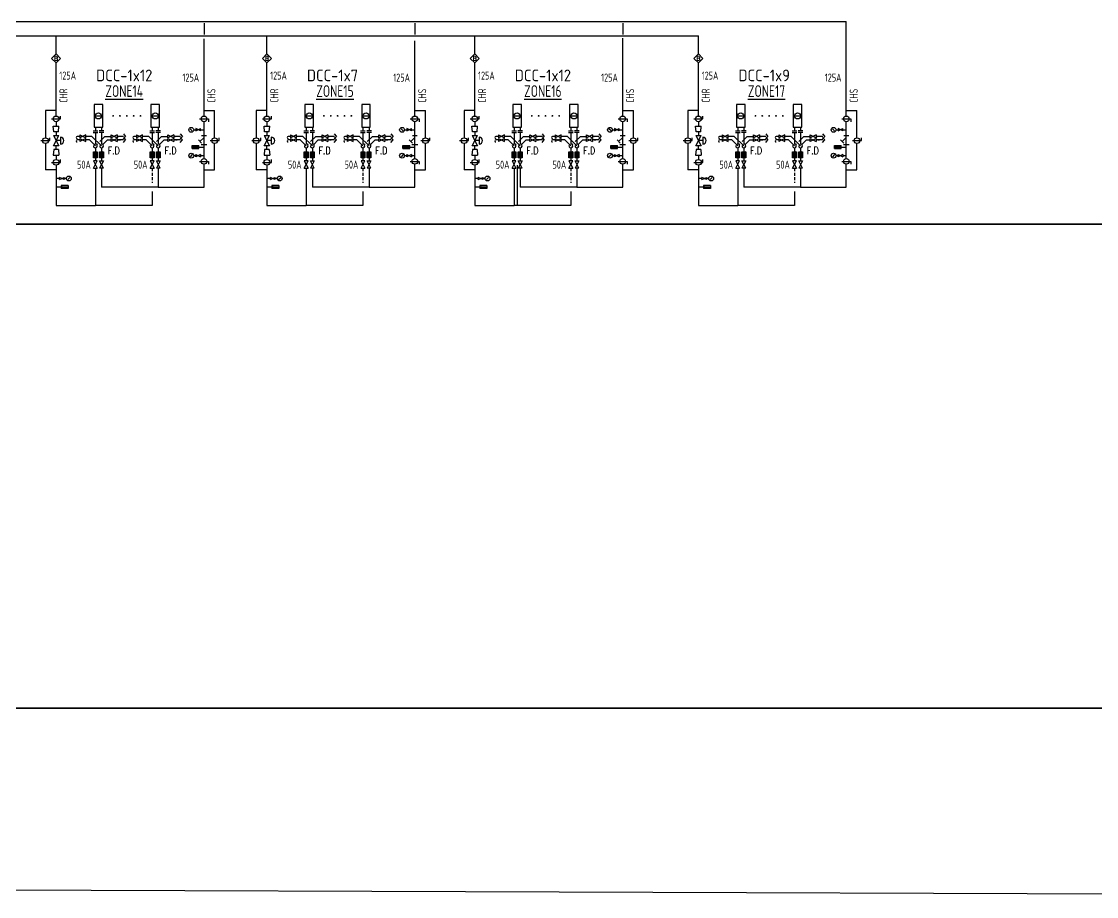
# Model space of a CAD drawing. Header units: millimetres. Extents: x 4929 to 7191, y -208 to 1486.
# Drawn here: x 5781.1 to 6239.9, y -208.4 to 165 of the extents above; entities that cross this region are included whole.
import ezdxf
from ezdxf.enums import TextEntityAlignment as Align

# ---------------------------------------------------------------- set-up
doc = ezdxf.new("R2010")
doc.units = ezdxf.units.MM
doc.linetypes.add('HIDDEN', pattern=[9.525, 6.35, -3.175])
doc.linetypes.add('HIDDEN2', pattern=[0.1875, 0.125, -0.0625])
for name, color, linetype in [('0-CHR-中溫', 30, 'Continuous'), ('0-CHS-中溫', 3, 'Continuous'), ('A-DETL-01', 1, 'Continuous'), ('M-CEQPM-TEXT', 3, 'Continuous'), ('M-CPIPE-TEXT', 3, 'Continuous'), ('M-CPIPE-VAVE', 2, 'Continuous'), ('M-CWTR-PIPE', 130, 'Continuous'), ('M-HVAC-CMAH', 3, 'Continuous'), ('M-PIPE-CHWR20', 110, 'Continuous'), ('U-PCW-VALVE', 2, 'Continuous')]:
    doc.layers.add(name, color=color, linetype=linetype)
doc.styles.add('AA-TXT', font='isocp.shx', dxfattribs={"bigfont": 'chineset.shx'})
doc.styles.add('STDTEXT', font='simplex.shx', dxfattribs={"bigfont": 'china.shx'})

# ---------------------------------------------------------------- blocks, each defined once
blk = doc.blocks.new('DIM3')
blk.add_solid([(40, -6.7), (40, 6.7), (0, 0)])
blk = doc.blocks.new('DCC PIPE')
at = {"layer": 'U-PCW-VALVE'}
h = blk.add_hatch(dxfattribs=at)
h.set_pattern_fill('ANSI37', color=256, scale=2.66144, angle=90, style=0)
h.set_pattern_definition([(135, (188.80367, -130.49455), (-0.2352403, -0.2352403), []), (225, (188.80367, -130.49455), (0.2352403, -0.2352403), [])])
h.paths.add_polyline_path([(-0.67, 3.67), (-0.67, 5.8), (0.67, 5.8), (0.67, 3.67)])
h = blk.add_hatch(dxfattribs=at)
h.set_pattern_fill('ANSI37', color=256, scale=2.66144, angle=90, style=0)
h.set_pattern_definition([(135, (190.9487, -130.49455), (-0.2352403, -0.2352403), []), (225, (190.9487, -130.49455), (0.2352403, -0.2352403), [])])
h.paths.add_polyline_path([(1.48, 3.67), (1.48, 5.8), (2.81, 5.8), (2.81, 3.67)])
h = blk.add_hatch(dxfattribs=at)
h.set_pattern_fill('ANSI37', color=256, scale=2.66144, angle=90, style=0)
h.set_pattern_definition([(135, (208.65864, -130.49455), (-0.2352403, -0.2352403), []), (225, (208.65864, -130.49455), (0.2352403, -0.2352403), [])])
h.paths.add_polyline_path([(19.19, 3.67), (19.19, 5.8), (20.52, 5.8), (20.52, 3.67)])
h = blk.add_hatch(dxfattribs=at)
h.set_pattern_fill('ANSI37', color=256, scale=2.66144, angle=90, style=0)
h.set_pattern_definition([(135, (210.80367, -130.49455), (-0.2352403, -0.2352403), []), (225, (210.80367, -130.49455), (0.2352403, -0.2352403), [])])
h.paths.add_polyline_path([(21.33, 3.67), (21.33, 5.8), (22.67, 5.8), (22.67, 3.67)])
at = {"layer": '0-CHR-中溫', "ltscale": 1000}
for p, q in [((0, 12.53), (0, 8.51)), ((19.85, 12.53), (19.85, 8.51)), ((0, 7.18), (0, 5.8)), ((19.85, 7.18), (19.85, 5.8)), ((0, 3.67), (0, 2.67)), ((19.85, 3.67), (19.85, 2.67))]:
    blk.add_line(p, q, dxfattribs=at)
for centre in [(0, 7.84), (19.85, 7.84)]:
    blk.add_arc(centre, 0.667, 167.3219, 102.6781, dxfattribs=at)
at = {"layer": '0-CHS-中溫', "ltscale": 1000}
for p, q in [((2.15, 12.53), (2.15, 8.51)), ((22, 12.53), (22, 8.51)), ((2.15, 7.18), (2.15, 5.8)), ((22, 7.18), (22, 5.8)), ((2.15, 3.67), (2.15, 2.67)), ((22, 3.67), (22, 2.67))]:
    blk.add_line(p, q, dxfattribs=at)
for centre in [(2.15, 7.84), (22, 7.84)]:
    blk.add_arc(centre, 0.667, 167.3219, 102.6781, dxfattribs=at)
at = {"layer": 'M-CPIPE-VAVE'}
for p, q in [((-3.4, 11.7), (-5.47, 10.66)), ((-5.47, 11.7), (-3.4, 10.66)), ((-5.47, 11.7), (-5.47, 10.66)), ((-3.4, 10.66), (-3.4, 11.7)), ((5.55, 10.66), (5.55, 11.7)), ((7.62, 11.7), (5.55, 10.66)), ((5.55, 11.7), (7.62, 10.66)), ((7.62, 11.7), (7.62, 10.66)), ((9.81, 12.03), (10.58, 11.18)), ((16.45, 11.7), (14.38, 10.66)), ((14.38, 11.7), (16.45, 10.66)), ((14.38, 11.7), (14.38, 10.66)), ((16.45, 10.66), (16.45, 11.7)), ((25.4, 10.66), (25.4, 11.7)), ((27.47, 11.7), (25.4, 10.66)), ((25.4, 11.7), (27.47, 10.66)), ((27.47, 11.7), (27.47, 10.66)), ((29.67, 12.03), (30.44, 11.18)), ((-5.47, 11.18), (-6.35, 11.18)), ((-5.47, 9.92), (-6.35, 9.92)), ((-3.4, 10.44), (-5.47, 9.41)), ((-5.47, 10.44), (-3.4, 9.41)), ((-5.47, 10.44), (-5.47, 9.41)), ((-1.19, 11.18), (-3.4, 11.18)), ((-3.4, 9.41), (-3.4, 10.44)), ((-2.08, 9.92), (-3.4, 9.92)), ((0, 7.84), (-2.08, 9.92)), ((2.15, 7.84), (-1.19, 11.18)), ((0.47, 8.31), (0.74, 8.58)), ((1.53, 9.37), (3.34, 11.18)), ((2.62, 8.31), (4.23, 9.92)), ((3.34, 11.18), (5.55, 11.18)), ((4.23, 9.92), (5.55, 9.92)), ((5.55, 9.41), (5.55, 10.44)), ((7.62, 10.44), (5.55, 9.41)), ((5.55, 10.44), (7.62, 9.41)), ((9.89, 11.18), (7.62, 11.18)), ((7.62, 10.44), (7.62, 9.41)), ((9.89, 9.92), (7.62, 9.92)), ((9.81, 10.33), (10.58, 11.18)), ((9.81, 10.77), (10.58, 9.92)), ((9.81, 9.07), (10.58, 9.92)), ((14.38, 11.18), (13.5, 11.18)), ((14.38, 9.92), (13.5, 9.92)), ((16.45, 10.44), (14.38, 9.41)), ((14.38, 10.44), (16.45, 9.41)), ((14.38, 10.44), (14.38, 9.41)), ((18.66, 11.18), (16.45, 11.18)), ((16.45, 9.41), (16.45, 10.44)), ((17.77, 9.92), (16.45, 9.92)), ((19.85, 7.84), (17.77, 9.92)), ((22, 7.84), (18.66, 11.18)), ((20.33, 8.31), (20.59, 8.58)), ((21.38, 9.37), (23.19, 11.18)), ((22.47, 8.31), (24.08, 9.92)), ((23.19, 11.18), (25.4, 11.18)), ((24.08, 9.92), (25.4, 9.92)), ((25.4, 9.41), (25.4, 10.44)), ((27.47, 10.44), (25.4, 9.41)), ((25.4, 10.44), (27.47, 9.41)), ((29.74, 11.18), (27.47, 11.18)), ((27.47, 10.44), (27.47, 9.41)), ((29.74, 9.92), (27.47, 9.92)), ((29.67, 10.33), (30.44, 11.18)), ((29.67, 10.77), (30.44, 9.92)), ((29.67, 9.07), (30.44, 9.92))]:
    blk.add_line(p, q, dxfattribs=at)
for centre in [(-6.35, 10.83), (-6.35, 9.57), (13.5, 10.83), (13.5, 9.57)]:
    blk.add_arc(centre, 0.35, 90, 270, dxfattribs=at)
at = {"layer": 'M-CWTR-PIPE'}
for p, q in [((0.18, 18.35), (1.96, 18.35)), ((20.04, 18.35), (21.82, 18.35)), ((-0.8, 13.17), (0.8, 13.17)), ((0, 14.35), (0, 13.17)), ((2.95, 13.17), (1.35, 13.17)), ((2.15, 14.35), (2.15, 13.17)), ((19.05, 13.17), (20.65, 13.17)), ((19.85, 14.35), (19.85, 13.17)), ((22.8, 13.17), (21.2, 13.17)), ((22, 14.35), (22, 13.17))]:
    blk.add_line(p, q, dxfattribs=at)
for points in [[(2.57, 14.35), (2.57, 22.35), (-0.43, 22.35), (-0.43, 14.35)], [(22.43, 14.35), (22.43, 22.35), (19.43, 22.35), (19.43, 14.35)]]:
    blk.add_lwpolyline(points, close=True, dxfattribs=at)
for centre in [(1.07, 18.35), (20.93, 18.35)]:
    blk.add_circle(centre, 1.07, dxfattribs=at)
at = {"layer": 'M-HVAC-CMAH', "const_width": 0.32}
for points in [[(6.36, 18.34, 1), (6.04, 18.34, 1)], [(8.76, 18.34, 1), (8.44, 18.34, 1)], [(11.16, 18.34, 1), (10.84, 18.34, 1)], [(13.56, 18.34, 1), (13.24, 18.34, 1)], [(15.96, 18.34, 1), (15.64, 18.34, 1)]]:
    blk.add_lwpolyline(points, format="xyb", close=True, dxfattribs=at)
at = {"layer": 'U-PCW-VALVE'}
for p, q in [((-0.8, 12.53), (0.8, 12.53)), ((2.95, 12.53), (1.35, 12.53)), ((19.05, 12.53), (20.65, 12.53)), ((22.8, 12.53), (21.2, 12.53)), ((-0.67, 5.8), (0.67, 5.8)), ((-0.67, 3.67), (-0.67, 5.8)), ((0.67, 5.8), (0.67, 3.67)), ((1.48, 5.8), (2.81, 5.8)), ((1.48, 3.67), (1.48, 5.8)), ((2.81, 5.8), (2.81, 3.67)), ((19.19, 5.8), (20.52, 5.8)), ((19.19, 3.67), (19.19, 5.8)), ((20.52, 5.8), (20.52, 3.67)), ((21.33, 5.8), (22.67, 5.8)), ((21.33, 3.67), (21.33, 5.8)), ((22.67, 5.8), (22.67, 3.67)), ((0.67, 3.67), (-0.67, 3.67)), ((0.67, 2.67), (-0.67, 2.67)), ((-0.67, 0), (0.67, 2.67)), ((-0.67, 2.67), (0.67, 0)), ((-0.67, 0), (0.67, 0)), ((2.81, 3.67), (1.48, 3.67)), ((1.48, 2.67), (2.81, 2.67)), ((2.81, 2.67), (1.48, 0)), ((2.81, 0), (1.48, 2.67)), ((2.81, 0), (1.48, 0)), ((20.52, 3.67), (19.19, 3.67)), ((20.52, 2.67), (19.19, 2.67)), ((19.19, 2.67), (20.52, 0)), ((19.19, 0), (20.52, 2.67)), ((19.19, 0), (20.52, 0)), ((22.67, 3.67), (21.33, 3.67)), ((21.33, 2.67), (22.67, 2.67)), ((22.67, 0), (21.33, 2.67)), ((22.67, 2.67), (21.33, 0)), ((22.67, 0), (21.33, 0))]:
    blk.add_line(p, q, dxfattribs=at)
at = {"layer": 'M-CPIPE-VAVE', "linetype": 'HIDDEN2', "xscale": -0.04545454545450411, "yscale": 0.04545454545450411, "zscale": 0.045454545454545}
for p in [(9.89, 11.18), (29.74, 11.18), (9.89, 9.92), (29.74, 9.92)]:
    blk.add_blockref('DIM3', p, dxfattribs=at)

msp = doc.modelspace()

# ---------------------------------------------------------------- linework, layer by layer
at = {"layer": '0-CHR-中溫', "ltscale": 1000}
for p, q in [((5084.77, 159), (6070.04, 158.99)), ((5795.89, 151.22), (5795.89, 158.99)), ((5885.87, 151.22), (5885.87, 158.99)), ((5974.58, 151.21), (5974.58, 158.98)), ((6070.04, 151.22), (6070.04, 158.99)), ((5795.89, 124.65), (5795.89, 147.37)), ((5885.87, 124.65), (5885.87, 147.37)), ((5974.58, 124.65), (5974.58, 147.36)), ((6070.04, 124.65), (6070.04, 147.37)), ((5791.34, 127.12), (5791.34, 115.41)), ((5795.89, 127.12), (5791.34, 127.12)), ((5881.32, 127.12), (5881.32, 115.41)), ((5885.87, 127.12), (5881.32, 127.12)), ((5970.04, 127.12), (5970.04, 115.41)), ((5974.58, 127.12), (5970.04, 127.12)), ((6065.49, 127.12), (6065.49, 115.41)), ((6070.04, 127.12), (6065.49, 127.12)), ((5795.89, 122.24), (5795.89, 120.36)), ((5885.87, 122.24), (5885.87, 120.36)), ((5974.58, 122.24), (5974.58, 120.36)), ((6070.04, 122.24), (6070.04, 120.36)), ((5795.89, 117.92), (5795.89, 116.45)), ((5885.87, 117.92), (5885.87, 116.45)), ((5974.58, 117.92), (5974.58, 116.45)), ((6070.04, 117.92), (6070.04, 116.45)), ((5791.34, 112.97), (5791.34, 101.69)), ((5795.89, 110.47), (5795.89, 111.94)), ((5881.32, 112.97), (5881.32, 101.69)), ((5885.87, 110.47), (5885.87, 111.94)), ((5970.04, 112.97), (5970.04, 101.69)), ((5974.58, 110.47), (5974.58, 111.94)), ((6065.49, 112.97), (6065.49, 101.69)), ((6070.04, 110.47), (6070.04, 111.94)), ((5795.89, 108.03), (5795.89, 106.15)), ((5885.87, 108.03), (5885.87, 106.15)), ((5974.58, 108.03), (5974.58, 106.15)), ((6070.04, 108.03), (6070.04, 106.15)), ((5795.89, 101.69), (5791.34, 101.69)), ((5795.89, 103.71), (5795.89, 86.56)), ((5812.67, 102.38), (5812.67, 86.56)), ((5885.87, 101.69), (5881.32, 101.69)), ((5885.87, 103.71), (5885.87, 86.56)), ((5902.65, 102.38), (5902.65, 86.56)), ((5974.58, 101.69), (5970.04, 101.69)), ((5974.58, 103.71), (5974.58, 86.57)), ((5991.37, 102.38), (5991.37, 86.56)), ((5992.69, 103.71), (5992.69, 86.56)), ((6070.04, 101.69), (6065.49, 101.69)), ((6070.04, 103.71), (6070.04, 86.56)), ((6086.82, 102.38), (6086.82, 86.56)), ((5836.89, 92.54), (5836.89, 86.56)), ((5926.86, 92.54), (5926.86, 86.56)), ((6015.58, 92.54), (6015.58, 86.56)), ((6111.03, 92.54), (6111.03, 86.56)), ((5795.89, 86.56), (5812.67, 86.56)), ((5836.89, 86.56), (5812.67, 86.56)), ((5885.87, 86.56), (5902.65, 86.56)), ((5926.86, 86.56), (5902.65, 86.56)), ((5974.58, 86.56), (5991.37, 86.56)), ((6015.58, 86.56), (5991.37, 86.56)), ((6070.04, 86.56), (6086.82, 86.56)), ((6111.03, 86.56), (6086.82, 86.56))]:
    msp.add_line(p, q, dxfattribs=at)
at = {"layer": '0-CHR-中溫'}
for p, q in [((5793.96, 149.29), (5795.89, 151.22)), ((5793.96, 149.29), (5795.89, 147.37)), ((5795.89, 151.22), (5797.82, 149.29)), ((5797.82, 149.29), (5795.89, 147.37)), ((5883.94, 149.3), (5885.87, 151.22)), ((5883.94, 149.3), (5885.87, 147.37)), ((5885.87, 151.22), (5887.79, 149.3)), ((5887.79, 149.3), (5885.87, 147.37)), ((5972.66, 149.29), (5974.58, 151.21)), ((5972.66, 149.29), (5974.58, 147.36)), ((5974.58, 151.21), (5976.51, 149.29)), ((5976.51, 149.29), (5974.58, 147.36)), ((6068.11, 149.3), (6070.04, 151.22)), ((6068.11, 149.3), (6070.04, 147.37)), ((6070.04, 151.22), (6071.96, 149.3)), ((6071.96, 149.3), (6070.04, 147.37))]:
    msp.add_line(p, q, dxfattribs=at)
at = {"layer": '0-CHS-中溫', "ltscale": 1000}
for p, q in [((5084.77, 165.04), (6133.17, 165.04)), ((5859.03, 164.32), (5859.03, 159.44)), ((5949, 164.32), (5949, 159.44)), ((6037.72, 164.32), (6037.72, 159.44)), ((6133.17, 124.68), (6133.17, 165.04)), ((5859.03, 124.68), (5859.03, 157.59)), ((5949, 124.68), (5949, 156.73)), ((6037.72, 124.68), (6037.72, 157.86)), ((5859.03, 127.12), (5863.57, 127.12)), ((5863.57, 115.41), (5863.57, 127.12)), ((5949, 127.12), (5953.55, 127.12)), ((5953.55, 115.41), (5953.55, 127.12)), ((6037.72, 127.12), (6042.27, 127.12)), ((6042.27, 115.41), (6042.27, 127.12)), ((6133.17, 127.12), (6137.72, 127.12)), ((6137.72, 115.41), (6137.72, 127.12)), ((5859.03, 106.57), (5859.03, 122.24)), ((5949, 106.57), (5949, 122.24)), ((6037.72, 106.57), (6037.72, 122.24)), ((6133.17, 106.57), (6133.17, 122.24)), ((5863.57, 101.69), (5863.57, 112.97)), ((5953.55, 101.69), (5953.55, 112.97)), ((6042.27, 101.69), (6042.27, 112.97)), ((6137.72, 101.69), (6137.72, 112.97)), ((5815.29, 102.38), (5815.29, 94.37)), ((5839.5, 102.38), (5839.5, 94.37)), ((5859.03, 94.37), (5859.03, 104.13)), ((5859.03, 101.69), (5863.57, 101.69)), ((5905.27, 102.38), (5905.27, 94.37)), ((5929.48, 102.38), (5929.48, 94.37)), ((5949, 94.37), (5949, 104.13)), ((5949, 101.69), (5953.55, 101.69)), ((5993.98, 102.38), (5993.98, 94.37)), ((6018.2, 102.38), (6018.2, 94.37)), ((6037.72, 94.37), (6037.72, 104.13)), ((6037.72, 101.69), (6042.27, 101.69)), ((6089.43, 102.38), (6089.43, 94.37)), ((6113.65, 102.38), (6113.65, 94.37)), ((6133.17, 94.37), (6133.17, 104.13)), ((6133.17, 101.69), (6137.72, 101.69)), ((5839.5, 94.37), (5815.29, 94.37)), ((5839.5, 94.37), (5859.03, 94.37)), ((5929.48, 94.37), (5905.27, 94.37)), ((5929.48, 94.37), (5949, 94.37)), ((6018.2, 94.37), (5993.98, 94.37)), ((6018.2, 94.37), (6037.72, 94.37)), ((6113.65, 94.37), (6089.43, 94.37)), ((6113.65, 94.37), (6133.17, 94.37))]:
    msp.add_line(p, q, dxfattribs=at)
at = {"layer": 'A-DETL-01', "linetype": 'Continuous'}
for p, q in [((5154.2, 78.49), (6519.09, 78.49)), ((6519.09, 78.49), (5252.72, 78.49)), ((5154.46, -128), (6519.11, -128)), ((6519.11, -128), (5252.79, -128)), ((6518.79, -208.41), (5252.79, -203.93))]:
    msp.add_line(p, q, dxfattribs=at)
at = {"layer": 'M-PIPE-CHWR20', "ltscale": 0.1}
for p, q in [((5794.91, 117.92), (5794.67, 120.36)), ((5794.67, 120.36), (5797.11, 120.36)), ((5796.87, 117.92), (5797.11, 120.36)), ((5884.89, 117.92), (5884.65, 120.36)), ((5884.65, 120.36), (5887.09, 120.36)), ((5886.85, 117.92), (5887.09, 120.36)), ((5973.61, 117.92), (5973.36, 120.36)), ((5973.36, 120.36), (5975.81, 120.36)), ((5975.56, 117.92), (5975.81, 120.36)), ((6069.06, 117.92), (6068.81, 120.36)), ((6068.81, 120.36), (6071.26, 120.36)), ((6071.01, 117.92), (6071.26, 120.36)), ((5796.87, 117.92), (5794.91, 117.92)), ((5886.85, 117.92), (5884.89, 117.92)), ((5975.56, 117.92), (5973.61, 117.92)), ((6071.01, 117.92), (6069.06, 117.92)), ((5794.91, 110.47), (5794.67, 108.03)), ((5796.87, 110.47), (5794.91, 110.47)), ((5796.87, 110.47), (5797.11, 108.03)), ((5884.89, 110.47), (5884.65, 108.03)), ((5886.85, 110.47), (5884.89, 110.47)), ((5886.85, 110.47), (5887.09, 108.03)), ((5973.61, 110.47), (5973.36, 108.03)), ((5975.56, 110.47), (5973.61, 110.47)), ((5975.56, 110.47), (5975.81, 108.03)), ((6069.06, 110.47), (6068.81, 108.03)), ((6071.01, 110.47), (6069.06, 110.47)), ((6071.01, 110.47), (6071.26, 108.03)), ((5794.67, 108.03), (5797.11, 108.03)), ((5884.65, 108.03), (5887.09, 108.03)), ((5973.36, 108.03), (5975.81, 108.03)), ((6068.81, 108.03), (6071.26, 108.03))]:
    msp.add_line(p, q, dxfattribs=at)
at = {"layer": 'M-PIPE-CHWR20', "linetype": 'HIDDEN', "ltscale": 0.2}
for p, q in [((5836.89, 102.38), (5836.89, 96.2)), ((5926.86, 102.38), (5926.86, 96.2)), ((6015.58, 102.38), (6015.58, 96.2)), ((6111.03, 102.38), (6111.03, 96.2))]:
    msp.add_line(p, q, dxfattribs=at)
at = {"layer": 'U-PCW-VALVE'}
for p, q in [((5797.82, 123.46), (5797.82, 124.69)), ((5887.8, 123.46), (5887.8, 124.69)), ((5976.51, 123.46), (5976.51, 124.69)), ((6071.96, 123.46), (6071.96, 124.69)), ((5793.96, 123.46), (5797.82, 123.46)), ((5855.61, 119.32), (5855.61, 118.34)), ((5857.56, 118.34), (5855.61, 119.32)), ((5855.61, 118.34), (5857.56, 119.32)), ((5857.1, 123.46), (5860.95, 123.46)), ((5857.56, 118.34), (5857.56, 119.32)), ((5860.95, 123.46), (5860.95, 122.24)), ((5883.94, 123.46), (5887.8, 123.46)), ((5945.59, 119.32), (5945.59, 118.34)), ((5947.54, 118.34), (5945.59, 119.32)), ((5945.59, 118.34), (5947.54, 119.32)), ((5947.08, 123.46), (5950.93, 123.46)), ((5947.54, 118.34), (5947.54, 119.32)), ((5950.93, 123.46), (5950.93, 122.24)), ((5972.66, 123.46), (5976.51, 123.46)), ((6034.3, 119.32), (6034.3, 118.34)), ((6036.25, 118.34), (6034.3, 119.32)), ((6034.3, 118.34), (6036.25, 119.32)), ((6035.79, 123.46), (6039.65, 123.46)), ((6036.25, 118.34), (6036.25, 119.32)), ((6039.65, 123.46), (6039.65, 122.24)), ((6068.11, 123.46), (6071.96, 123.46)), ((6129.75, 119.32), (6129.75, 118.34)), ((6131.7, 118.34), (6129.75, 119.32)), ((6129.75, 118.34), (6131.7, 119.32)), ((6131.24, 123.46), (6135.1, 123.46)), ((6131.7, 118.34), (6131.7, 119.32)), ((6135.1, 123.46), (6135.1, 122.24)), ((5793.27, 114.19), (5793.27, 115.42)), ((5794.76, 116.45), (5797.02, 116.45)), ((5794.76, 111.94), (5797.02, 116.45)), ((5794.76, 116.45), (5797.02, 111.94)), ((5797.74, 115.69), (5797.74, 112.74)), ((5854.04, 118.38), (5853.14, 119.28)), ((5854.63, 118.83), (5855.61, 118.83)), ((5859.03, 115.55), (5857.3, 113.82)), ((5857.56, 118.83), (5859.03, 118.83)), ((5858.01, 116.39), (5860.05, 116.39)), ((5865.5, 114.19), (5865.5, 115.42)), ((5883.25, 114.19), (5883.25, 115.42)), ((5884.74, 116.45), (5887, 116.45)), ((5884.74, 111.94), (5887, 116.45)), ((5884.74, 116.45), (5887, 111.94)), ((5887.72, 115.69), (5887.72, 112.74)), ((5944.02, 118.38), (5943.12, 119.28)), ((5944.61, 118.83), (5945.59, 118.83)), ((5949, 115.55), (5947.28, 113.82)), ((5947.54, 118.83), (5949, 118.83)), ((5947.99, 116.39), (5950.02, 116.39)), ((5955.48, 114.19), (5955.48, 115.42)), ((5971.96, 114.19), (5971.96, 115.42)), ((5973.46, 116.45), (5975.71, 116.45)), ((5973.46, 111.94), (5975.71, 116.45)), ((5973.46, 116.45), (5975.71, 111.94)), ((5976.43, 115.69), (5976.43, 112.74)), ((6032.74, 118.38), (6031.84, 119.28)), ((6033.32, 118.83), (6034.3, 118.83)), ((6037.72, 115.55), (6035.99, 113.82)), ((6036.25, 118.83), (6037.72, 118.83)), ((6036.7, 116.39), (6038.74, 116.39)), ((6044.2, 114.19), (6044.2, 115.42)), ((6067.42, 114.19), (6067.42, 115.42)), ((6068.91, 116.45), (6071.16, 116.45)), ((6068.91, 111.94), (6071.16, 116.45)), ((6068.91, 116.45), (6071.16, 111.94)), ((6071.88, 115.69), (6071.88, 112.74)), ((6128.19, 118.38), (6127.29, 119.28)), ((6128.77, 118.83), (6129.75, 118.83)), ((6133.17, 115.55), (6131.44, 113.82)), ((6131.7, 118.83), (6133.17, 118.83)), ((6132.15, 116.39), (6134.19, 116.39)), ((6139.65, 114.19), (6139.65, 115.42)), ((5789.42, 114.19), (5793.27, 114.19)), ((5797.02, 111.94), (5794.76, 111.94)), ((5797.74, 114.19), (5795.89, 114.19)), ((5853.91, 110.84), (5853.91, 112.07)), ((5853.91, 110.84), (5853.91, 112.07)), ((5853.91, 112.07), (5856.85, 112.07)), ((5853.91, 112.07), (5856.85, 112.07)), ((5853.91, 110.84), (5856.85, 110.84)), ((5853.91, 110.84), (5856.85, 110.84)), ((5854.16, 111.45), (5856.19, 111.45)), ((5854.16, 111.45), (5856.19, 111.45)), ((5854.31, 111.21), (5854.31, 111.7)), ((5854.31, 111.21), (5854.31, 111.7)), ((5854.8, 111.21), (5854.8, 111.7)), ((5854.8, 111.21), (5854.8, 111.7)), ((5855.29, 111.21), (5855.29, 111.7)), ((5855.29, 111.21), (5855.29, 111.7)), ((5855.78, 111.21), (5855.78, 111.7)), ((5855.78, 111.21), (5855.78, 111.7)), ((5856.61, 114.51), (5857.99, 113.13)), ((5856.61, 114.51), (5857.99, 113.13)), ((5856.85, 110.84), (5856.85, 112.07)), ((5856.85, 110.84), (5856.85, 112.07)), ((5856.85, 111.45), (5859.03, 111.45)), ((5856.85, 111.45), (5859.03, 111.45)), ((5857.8, 112.49), (5860.25, 112.49)), ((5858.01, 112.49), (5860.05, 112.49)), ((5861.65, 114.19), (5865.5, 114.19)), ((5879.39, 114.19), (5883.25, 114.19)), ((5887, 111.94), (5884.74, 111.94)), ((5887.72, 114.19), (5885.87, 114.19)), ((5943.89, 110.84), (5943.89, 112.07)), ((5943.89, 110.84), (5943.89, 112.07)), ((5943.89, 112.07), (5946.83, 112.07)), ((5943.89, 112.07), (5946.83, 112.07)), ((5943.89, 110.84), (5946.83, 110.84)), ((5943.89, 110.84), (5946.83, 110.84)), ((5944.14, 111.45), (5946.16, 111.45)), ((5944.14, 111.45), (5946.16, 111.45)), ((5944.28, 111.21), (5944.28, 111.7)), ((5944.28, 111.21), (5944.28, 111.7)), ((5944.77, 111.21), (5944.77, 111.7)), ((5944.77, 111.21), (5944.77, 111.7)), ((5945.26, 111.21), (5945.26, 111.7)), ((5945.26, 111.21), (5945.26, 111.7)), ((5945.75, 111.21), (5945.75, 111.7)), ((5945.75, 111.21), (5945.75, 111.7)), ((5946.59, 114.51), (5947.97, 113.13)), ((5946.59, 114.51), (5947.97, 113.13)), ((5946.83, 110.84), (5946.83, 112.07)), ((5946.83, 110.84), (5946.83, 112.07)), ((5946.83, 111.45), (5949, 111.45)), ((5946.83, 111.45), (5949, 111.45)), ((5947.78, 112.49), (5950.23, 112.49)), ((5947.99, 112.49), (5950.02, 112.49)), ((5951.62, 114.19), (5955.48, 114.19)), ((5968.11, 114.19), (5971.96, 114.19)), ((5975.71, 111.94), (5973.46, 111.94)), ((5976.43, 114.19), (5974.58, 114.19)), ((6032.6, 110.84), (6032.6, 112.07)), ((6032.6, 110.84), (6032.6, 112.07)), ((6032.6, 112.07), (6035.55, 112.07)), ((6032.6, 112.07), (6035.55, 112.07)), ((6032.6, 110.84), (6035.55, 110.84)), ((6032.6, 110.84), (6035.55, 110.84)), ((6032.86, 111.45), (6034.88, 111.45)), ((6032.86, 111.45), (6034.88, 111.45)), ((6033, 111.21), (6033, 111.7)), ((6033, 111.21), (6033, 111.7)), ((6033.49, 111.21), (6033.49, 111.7)), ((6033.49, 111.21), (6033.49, 111.7)), ((6033.98, 111.21), (6033.98, 111.7)), ((6033.98, 111.21), (6033.98, 111.7)), ((6034.47, 111.21), (6034.47, 111.7)), ((6034.47, 111.21), (6034.47, 111.7)), ((6035.3, 114.51), (6036.68, 113.13)), ((6035.3, 114.51), (6036.68, 113.13)), ((6035.55, 110.84), (6035.55, 112.07)), ((6035.55, 110.84), (6035.55, 112.07)), ((6035.55, 111.45), (6037.72, 111.45)), ((6035.55, 111.45), (6037.72, 111.45)), ((6036.5, 112.49), (6038.94, 112.49)), ((6036.7, 112.49), (6038.74, 112.49)), ((6040.34, 114.19), (6044.2, 114.19)), ((6063.56, 114.19), (6067.42, 114.19)), ((6071.16, 111.94), (6068.91, 111.94)), ((6071.88, 114.19), (6070.04, 114.19)), ((6128.06, 110.84), (6128.06, 112.07)), ((6128.06, 110.84), (6128.06, 112.07)), ((6128.06, 112.07), (6131, 112.07)), ((6128.06, 112.07), (6131, 112.07)), ((6128.06, 110.84), (6131, 110.84)), ((6128.06, 110.84), (6131, 110.84)), ((6128.31, 111.45), (6130.33, 111.45)), ((6128.31, 111.45), (6130.33, 111.45)), ((6128.45, 111.21), (6128.45, 111.7)), ((6128.45, 111.21), (6128.45, 111.7)), ((6128.94, 111.21), (6128.94, 111.7)), ((6128.94, 111.21), (6128.94, 111.7)), ((6129.43, 111.21), (6129.43, 111.7)), ((6129.43, 111.21), (6129.43, 111.7)), ((6129.92, 111.21), (6129.92, 111.7)), ((6129.92, 111.21), (6129.92, 111.7)), ((6130.75, 114.51), (6132.13, 113.13)), ((6130.75, 114.51), (6132.13, 113.13)), ((6131, 110.84), (6131, 112.07)), ((6131, 110.84), (6131, 112.07)), ((6131, 111.45), (6133.17, 111.45)), ((6131, 111.45), (6133.17, 111.45)), ((6131.95, 112.49), (6134.39, 112.49)), ((6132.15, 112.49), (6134.19, 112.49)), ((6135.79, 114.19), (6139.65, 114.19)), ((5797.82, 104.93), (5797.82, 106.15)), ((5854.04, 108.24), (5853.14, 107.34)), ((5854.63, 107.79), (5855.61, 107.79)), ((5855.61, 107.31), (5855.61, 108.28)), ((5857.56, 108.28), (5855.61, 107.31)), ((5855.61, 108.28), (5857.56, 107.31)), ((5857.56, 108.28), (5857.56, 107.31)), ((5857.56, 107.79), (5859.03, 107.79)), ((5887.8, 104.93), (5887.8, 106.15)), ((5944.02, 108.24), (5943.12, 107.34)), ((5944.61, 107.79), (5945.59, 107.79)), ((5945.59, 107.31), (5945.59, 108.28)), ((5947.54, 108.28), (5945.59, 107.31)), ((5945.59, 108.28), (5947.54, 107.31)), ((5947.54, 108.28), (5947.54, 107.31)), ((5947.54, 107.79), (5949, 107.79)), ((5976.51, 104.93), (5976.51, 106.15)), ((6032.74, 108.24), (6031.84, 107.34)), ((6033.32, 107.79), (6034.3, 107.79)), ((6034.3, 107.31), (6034.3, 108.28)), ((6036.25, 108.28), (6034.3, 107.31)), ((6034.3, 108.28), (6036.25, 107.31)), ((6036.25, 108.28), (6036.25, 107.31)), ((6036.25, 107.79), (6037.72, 107.79)), ((6071.96, 104.93), (6071.96, 106.15)), ((6128.19, 108.24), (6127.29, 107.34)), ((6128.77, 107.79), (6129.75, 107.79)), ((6129.75, 107.31), (6129.75, 108.28)), ((6131.7, 108.28), (6129.75, 107.31)), ((6129.75, 108.28), (6131.7, 107.31)), ((6131.7, 108.28), (6131.7, 107.31)), ((6131.7, 107.79), (6133.17, 107.79)), ((5793.96, 104.93), (5797.82, 104.93)), ((5857.1, 105.35), (5860.95, 105.35)), ((5860.95, 105.35), (5860.95, 104.12)), ((5883.94, 104.93), (5887.8, 104.93)), ((5947.08, 105.35), (5950.93, 105.35)), ((5950.93, 105.35), (5950.93, 104.12)), ((5972.66, 104.93), (5976.51, 104.93)), ((6035.79, 105.35), (6039.65, 105.35)), ((6039.65, 105.35), (6039.65, 104.12)), ((6068.11, 104.93), (6071.96, 104.93)), ((6131.24, 105.35), (6135.1, 105.35)), ((6135.1, 105.35), (6135.1, 104.12)), ((5797.36, 98.03), (5795.89, 98.03)), ((5797.36, 97.54), (5797.36, 98.52)), ((5797.36, 97.54), (5799.31, 98.52)), ((5799.31, 97.54), (5797.36, 98.52)), ((5799.31, 98.52), (5799.31, 97.54)), ((5800.29, 98.03), (5799.31, 98.03)), ((5800.88, 97.58), (5801.77, 98.48)), ((5887.34, 98.03), (5885.87, 98.03)), ((5887.34, 97.54), (5887.34, 98.52)), ((5887.34, 97.54), (5889.29, 98.52)), ((5889.29, 97.54), (5887.34, 98.52)), ((5889.29, 98.52), (5889.29, 97.54)), ((5890.26, 98.03), (5889.29, 98.03)), ((5890.85, 97.58), (5891.75, 98.48)), ((5976.05, 98.03), (5974.58, 98.03)), ((5976.05, 97.54), (5976.05, 98.52)), ((5976.05, 97.54), (5978, 98.52)), ((5978, 97.54), (5976.05, 98.52)), ((5978, 98.52), (5978, 97.54)), ((5978.98, 98.03), (5978, 98.03)), ((5979.57, 97.58), (5980.47, 98.48)), ((6071.5, 98.03), (6070.04, 98.03)), ((6071.5, 97.54), (6071.5, 98.52)), ((6071.5, 97.54), (6073.45, 98.52)), ((6073.45, 97.54), (6071.5, 98.52)), ((6073.45, 98.52), (6073.45, 97.54)), ((6074.43, 98.03), (6073.45, 98.03)), ((6075.02, 97.58), (6075.92, 98.48)), ((5798.07, 94.37), (5795.89, 94.37)), ((5798.07, 94.37), (5795.89, 94.37)), ((5798.07, 94.98), (5798.07, 93.76)), ((5798.07, 94.98), (5798.07, 93.76)), ((5801.01, 94.98), (5798.07, 94.98)), ((5801.01, 94.98), (5798.07, 94.98)), ((5801.01, 93.76), (5798.07, 93.76)), ((5801.01, 93.76), (5798.07, 93.76)), ((5800.75, 94.37), (5798.73, 94.37)), ((5800.75, 94.37), (5798.73, 94.37)), ((5799.14, 94.62), (5799.14, 94.12)), ((5799.14, 94.62), (5799.14, 94.12)), ((5799.63, 94.62), (5799.63, 94.12)), ((5799.63, 94.62), (5799.63, 94.12)), ((5800.12, 94.62), (5800.12, 94.12)), ((5800.12, 94.62), (5800.12, 94.12)), ((5800.61, 94.62), (5800.61, 94.12)), ((5800.61, 94.62), (5800.61, 94.12)), ((5801.01, 94.98), (5801.01, 93.76)), ((5801.01, 94.98), (5801.01, 93.76)), ((5888.04, 94.37), (5885.87, 94.37)), ((5888.04, 94.37), (5885.87, 94.37)), ((5888.04, 94.98), (5888.04, 93.76)), ((5888.04, 94.98), (5888.04, 93.76)), ((5890.98, 94.98), (5888.04, 94.98)), ((5890.98, 94.98), (5888.04, 94.98)), ((5890.98, 93.76), (5888.04, 93.76)), ((5890.98, 93.76), (5888.04, 93.76)), ((5890.73, 94.37), (5888.71, 94.37)), ((5890.73, 94.37), (5888.71, 94.37)), ((5889.12, 94.62), (5889.12, 94.12)), ((5889.12, 94.62), (5889.12, 94.12)), ((5889.61, 94.62), (5889.61, 94.12)), ((5889.61, 94.62), (5889.61, 94.12)), ((5890.1, 94.62), (5890.1, 94.12)), ((5890.1, 94.62), (5890.1, 94.12)), ((5890.59, 94.62), (5890.59, 94.12)), ((5890.59, 94.62), (5890.59, 94.12)), ((5890.98, 94.98), (5890.98, 93.76)), ((5890.98, 94.98), (5890.98, 93.76)), ((5976.76, 94.37), (5974.58, 94.37)), ((5976.76, 94.37), (5974.58, 94.37)), ((5976.76, 94.98), (5976.76, 93.76)), ((5976.76, 94.98), (5976.76, 93.76)), ((5979.7, 94.98), (5976.76, 94.98)), ((5979.7, 94.98), (5976.76, 94.98)), ((5979.7, 93.76), (5976.76, 93.76)), ((5979.7, 93.76), (5976.76, 93.76)), ((5979.45, 94.37), (5977.43, 94.37)), ((5979.45, 94.37), (5977.43, 94.37)), ((5977.83, 94.62), (5977.83, 94.12)), ((5977.83, 94.62), (5977.83, 94.12)), ((5978.32, 94.62), (5978.32, 94.12)), ((5978.32, 94.62), (5978.32, 94.12)), ((5978.82, 94.62), (5978.82, 94.12)), ((5978.82, 94.62), (5978.82, 94.12)), ((5979.31, 94.62), (5979.31, 94.12)), ((5979.31, 94.62), (5979.31, 94.12)), ((5979.7, 94.98), (5979.7, 93.76)), ((5979.7, 94.98), (5979.7, 93.76)), ((6072.21, 94.37), (6070.04, 94.37)), ((6072.21, 94.37), (6070.04, 94.37)), ((6072.21, 94.98), (6072.21, 93.76)), ((6072.21, 94.98), (6072.21, 93.76)), ((6075.15, 94.98), (6072.21, 94.98)), ((6075.15, 94.98), (6072.21, 94.98)), ((6075.15, 93.76), (6072.21, 93.76)), ((6075.15, 93.76), (6072.21, 93.76)), ((6074.9, 94.37), (6072.88, 94.37)), ((6074.9, 94.37), (6072.88, 94.37)), ((6073.28, 94.62), (6073.28, 94.12)), ((6073.28, 94.62), (6073.28, 94.12)), ((6073.78, 94.62), (6073.78, 94.12)), ((6073.78, 94.62), (6073.78, 94.12)), ((6074.27, 94.62), (6074.27, 94.12)), ((6074.27, 94.62), (6074.27, 94.12)), ((6074.76, 94.62), (6074.76, 94.12)), ((6074.76, 94.62), (6074.76, 94.12)), ((6075.15, 94.98), (6075.15, 93.76)), ((6075.15, 94.98), (6075.15, 93.76))]:
    msp.add_line(p, q, dxfattribs=at)
for centre, radius in [((5795.89, 123.46), 1.22), ((5859.03, 123.46), 1.22), ((5885.87, 123.46), 1.22), ((5949, 123.46), 1.22), ((5974.58, 123.46), 1.22), ((6037.72, 123.46), 1.22), ((6070.04, 123.46), 1.22), ((6133.17, 123.46), 1.22), ((5853.59, 118.83), 1.04), ((5943.57, 118.83), 1.04), ((6032.29, 118.83), 1.04), ((6127.74, 118.83), 1.04), ((5791.34, 114.19), 1.22), ((5863.57, 114.19), 1.22), ((5881.32, 114.19), 1.22), ((5953.55, 114.19), 1.22), ((5970.04, 114.19), 1.22), ((6042.27, 114.19), 1.22), ((6065.49, 114.19), 1.22), ((6137.72, 114.19), 1.22), ((5856.4, 111.45), 0.218), ((5856.4, 111.45), 0.218), ((5946.38, 111.45), 0.218), ((5946.38, 111.45), 0.218), ((6035.1, 111.45), 0.218), ((6035.1, 111.45), 0.218), ((6130.55, 111.45), 0.218), ((6130.55, 111.45), 0.218), ((5795.89, 104.93), 1.22), ((5853.59, 107.79), 1.04), ((5859.03, 105.35), 1.22), ((5885.87, 104.93), 1.22), ((5943.57, 107.79), 1.04), ((5949, 105.35), 1.22), ((5974.58, 104.93), 1.22), ((6032.29, 107.79), 1.04), ((6037.72, 105.35), 1.22), ((6070.04, 104.93), 1.22), ((6127.74, 107.79), 1.04), ((6133.17, 105.35), 1.22), ((5801.32, 98.03), 1.04), ((5891.3, 98.03), 1.04), ((5980.02, 98.03), 1.04), ((6075.47, 98.03), 1.04), ((5798.51, 94.37), 0.218), ((5798.51, 94.37), 0.218), ((5888.49, 94.37), 0.218), ((5888.49, 94.37), 0.218), ((5977.21, 94.37), 0.218), ((5977.21, 94.37), 0.218), ((6072.66, 94.37), 0.218), ((6072.66, 94.37), 0.218)]:
    msp.add_circle(centre, radius, dxfattribs=at)
for centre in [(5797.74, 114.2), (5887.72, 114.2), (5976.43, 114.2), (6071.88, 114.2)]:
    msp.add_arc(centre, 1.49, 270, 90, dxfattribs=at)

# ---------------------------------------------------------------- block references
at = {"layer": '0-CHS-中溫', "ltscale": 1000, "xscale": 1.21957353685237, "yscale": 1.21957353685237, "zscale": 1.21957353685237}
for p in [(5812.67, 102.38), (5902.65, 102.38), (5991.37, 102.38), (6086.82, 102.38)]:
    msp.add_blockref('DCC PIPE', p, dxfattribs=at)

# ---------------------------------------------------------------- texts
at = {"layer": '0-CHR-中溫', "style": 'STDTEXT'}
for p in [(5795.89, 149.29), (5885.87, 149.3), (5974.58, 149.29), (6070.04, 149.3)]:
    msp.add_text('B', height=1.83, dxfattribs=at).set_placement(p, align=Align.MIDDLE)
at = {"layer": '0-CHR-中溫', "style": 'AA-TXT', "width": 0.8}
for p in [(5797.3, 140.26), (5887.28, 140.26), (5975.99, 140.26), (6071.44, 140.26)]:
    msp.add_text('125A', height=3.415, dxfattribs=at).set_placement(p)
at = {"layer": '0-CHR-中溫', "ltscale": 1000, "style": 'AA-TXT', "width": 0.8}
for p in [(5799.04, 130.37), (5889.02, 130.37), (5977.74, 130.37), (6073.19, 130.37)]:
    msp.add_text('CHR', height=3.415, rotation=90, dxfattribs=at).set_placement(p, align=Align.MIDDLE_LEFT)
at = {"layer": 'M-CEQPM-TEXT', "style": 'AA-TXT', "width": 0.8}
for s, p in [('%%UZONE14', (5824.96, 135.35)), ('%%UZONE15', (5914.93, 135.35)), ('%%UZONE16', (6003.65, 135.35)), ('%%UZONE17', (6099.1, 135.35))]:
    msp.add_text(s, height=5, dxfattribs=at).set_placement(p, align=Align.MIDDLE)
at = {"layer": 'M-CEQPM-TEXT', "char_height": 5, "attachment_point": 1, "style": 'AA-TXT'}
for s, insert in [('DCC-1x12', (5812.99, 144.53)), ('DCC-1x7', (5902.97, 144.53)), ('DCC-1x12', (5991.68, 144.53)), ('DCC-1x9', (6087.13, 144.53))]:
    msp.add_mtext_dynamic_manual_height_columns(s, width=22.7734, gutter_width=12.5, heights=[0], dxfattribs=dict(at, insert=insert))
at = {"layer": 'M-CPIPE-TEXT', "width": 0.8}
for s, height, style, p in [('125A', 3.415, 'AA-TXT', (5849.84, 139.4)), ('125A', 3.415, 'AA-TXT', (5939.82, 139.4)), ('125A', 3.415, 'AA-TXT', (6028.54, 139.4)), ('125A', 3.415, 'AA-TXT', (6123.99, 139.4)), ('F.D', 3.049, 'STDTEXT', (5817.96, 108.44)), ('F.D', 3.049, 'STDTEXT', (5842.17, 108.44)), ('F.D', 3.049, 'STDTEXT', (5907.93, 108.44)), ('F.D', 3.049, 'STDTEXT', (5932.15, 108.44)), ('F.D', 3.049, 'STDTEXT', (5996.65, 108.44)), ('F.D', 3.049, 'STDTEXT', (6020.86, 108.44)), ('F.D', 3.049, 'STDTEXT', (6092.1, 108.44)), ('F.D', 3.049, 'STDTEXT', (6116.31, 108.44)), ('50A', 3.415, 'AA-TXT', (5804.86, 102.24)), ('50A', 3.415, 'AA-TXT', (5829.07, 102.24)), ('50A', 3.415, 'AA-TXT', (5894.84, 102.24)), ('50A', 3.415, 'AA-TXT', (5919.05, 102.24)), ('50A', 3.415, 'AA-TXT', (5983.55, 102.24)), ('50A', 3.415, 'AA-TXT', (6007.77, 102.24)), ('50A', 3.415, 'AA-TXT', (6079, 102.24)), ('50A', 3.415, 'AA-TXT', (6103.22, 102.24))]:
    msp.add_text(s, height=height, dxfattribs=dict(at, style=style)).set_placement(p)
at = {"layer": 'M-CPIPE-TEXT', "style": 'AA-TXT', "width": 0.8}
for p in [(5862.18, 130.37), (5952.16, 130.37), (6040.87, 130.37), (6136.32, 130.37)]:
    msp.add_text('CHS', height=3.415, rotation=90, dxfattribs=at).set_placement(p, align=Align.MIDDLE_LEFT)

doc.saveas('drawing.dxf')
